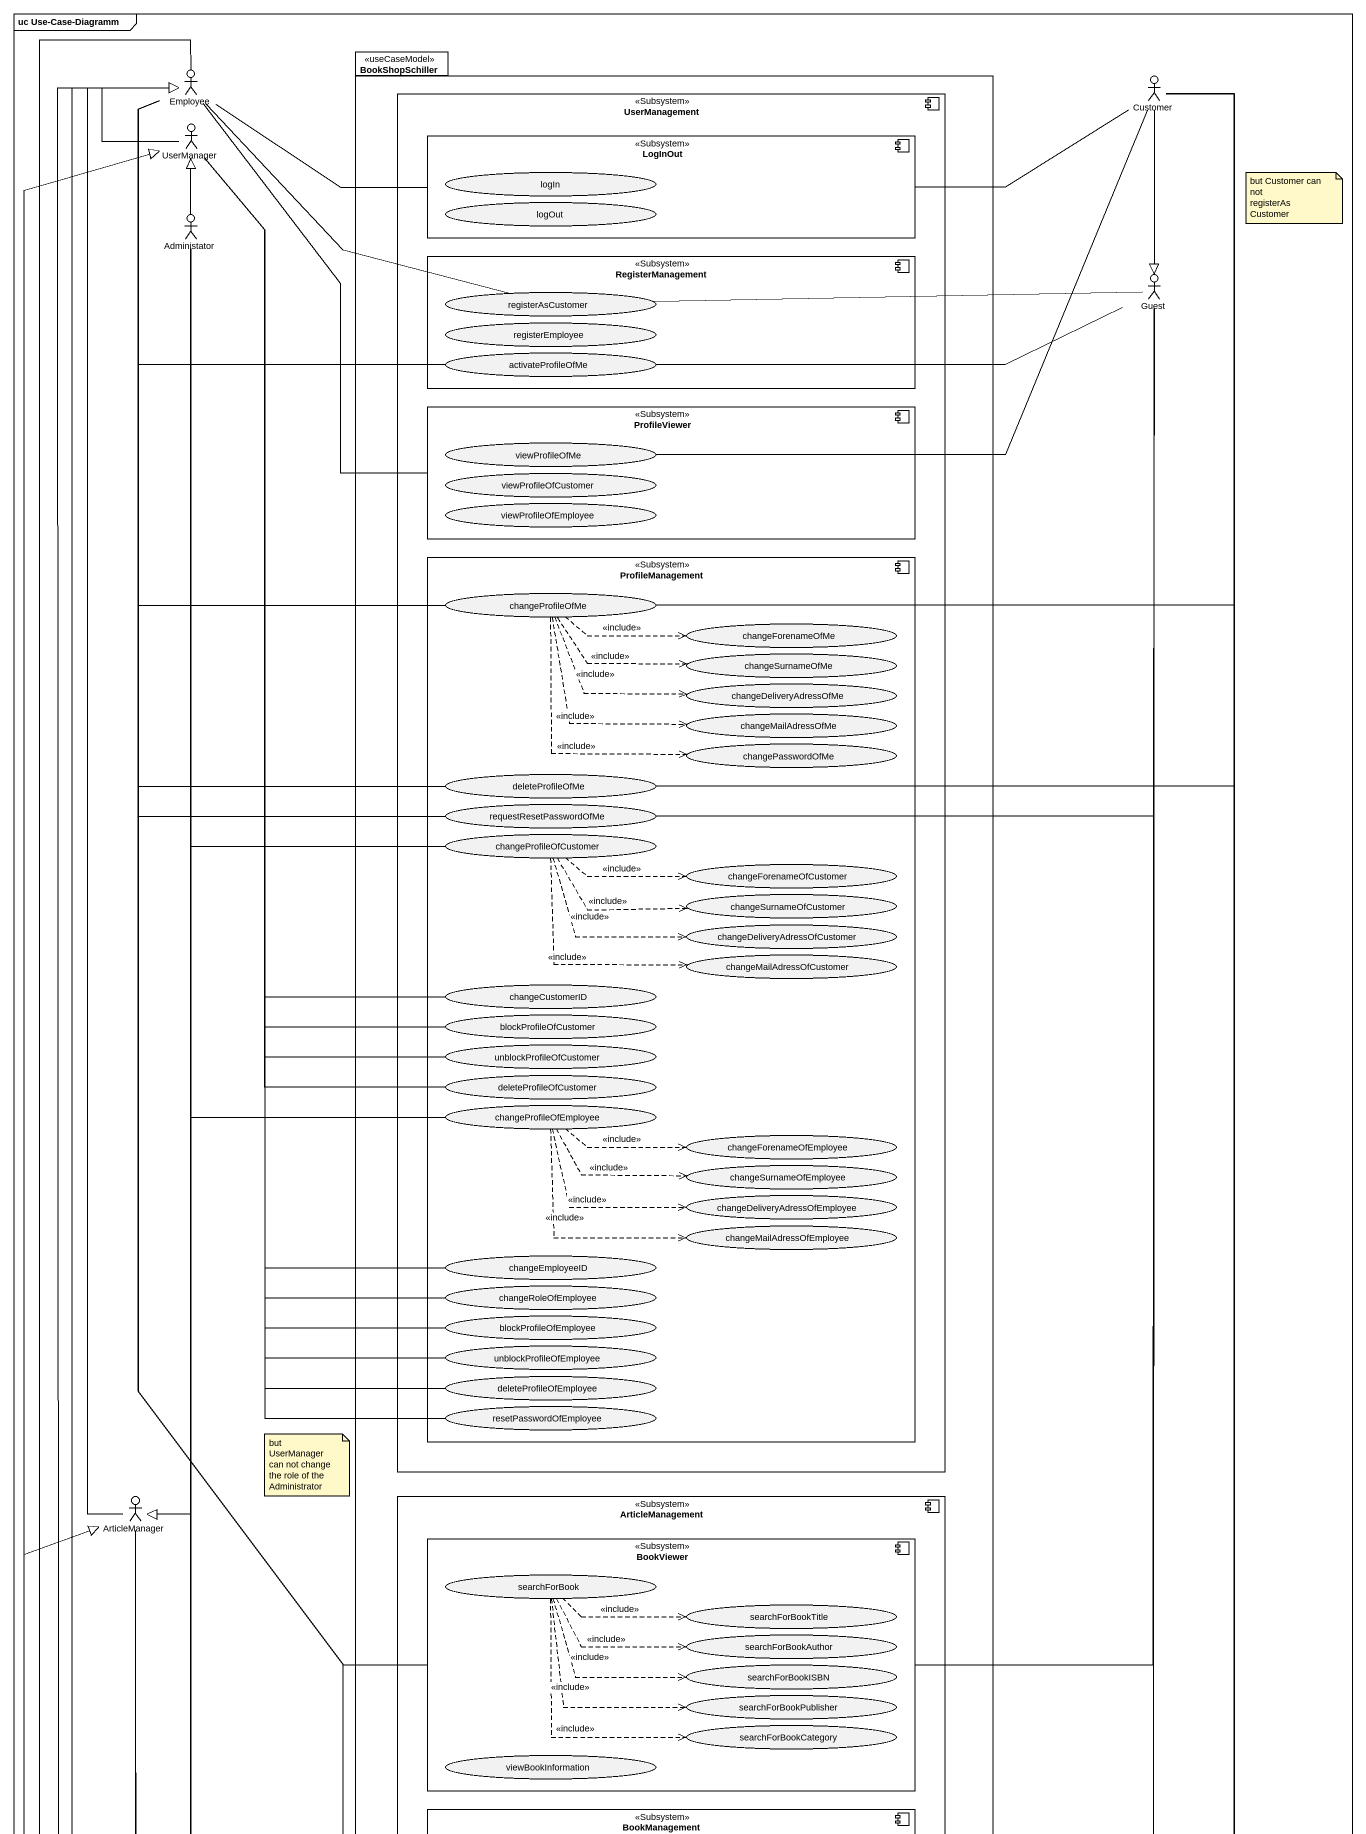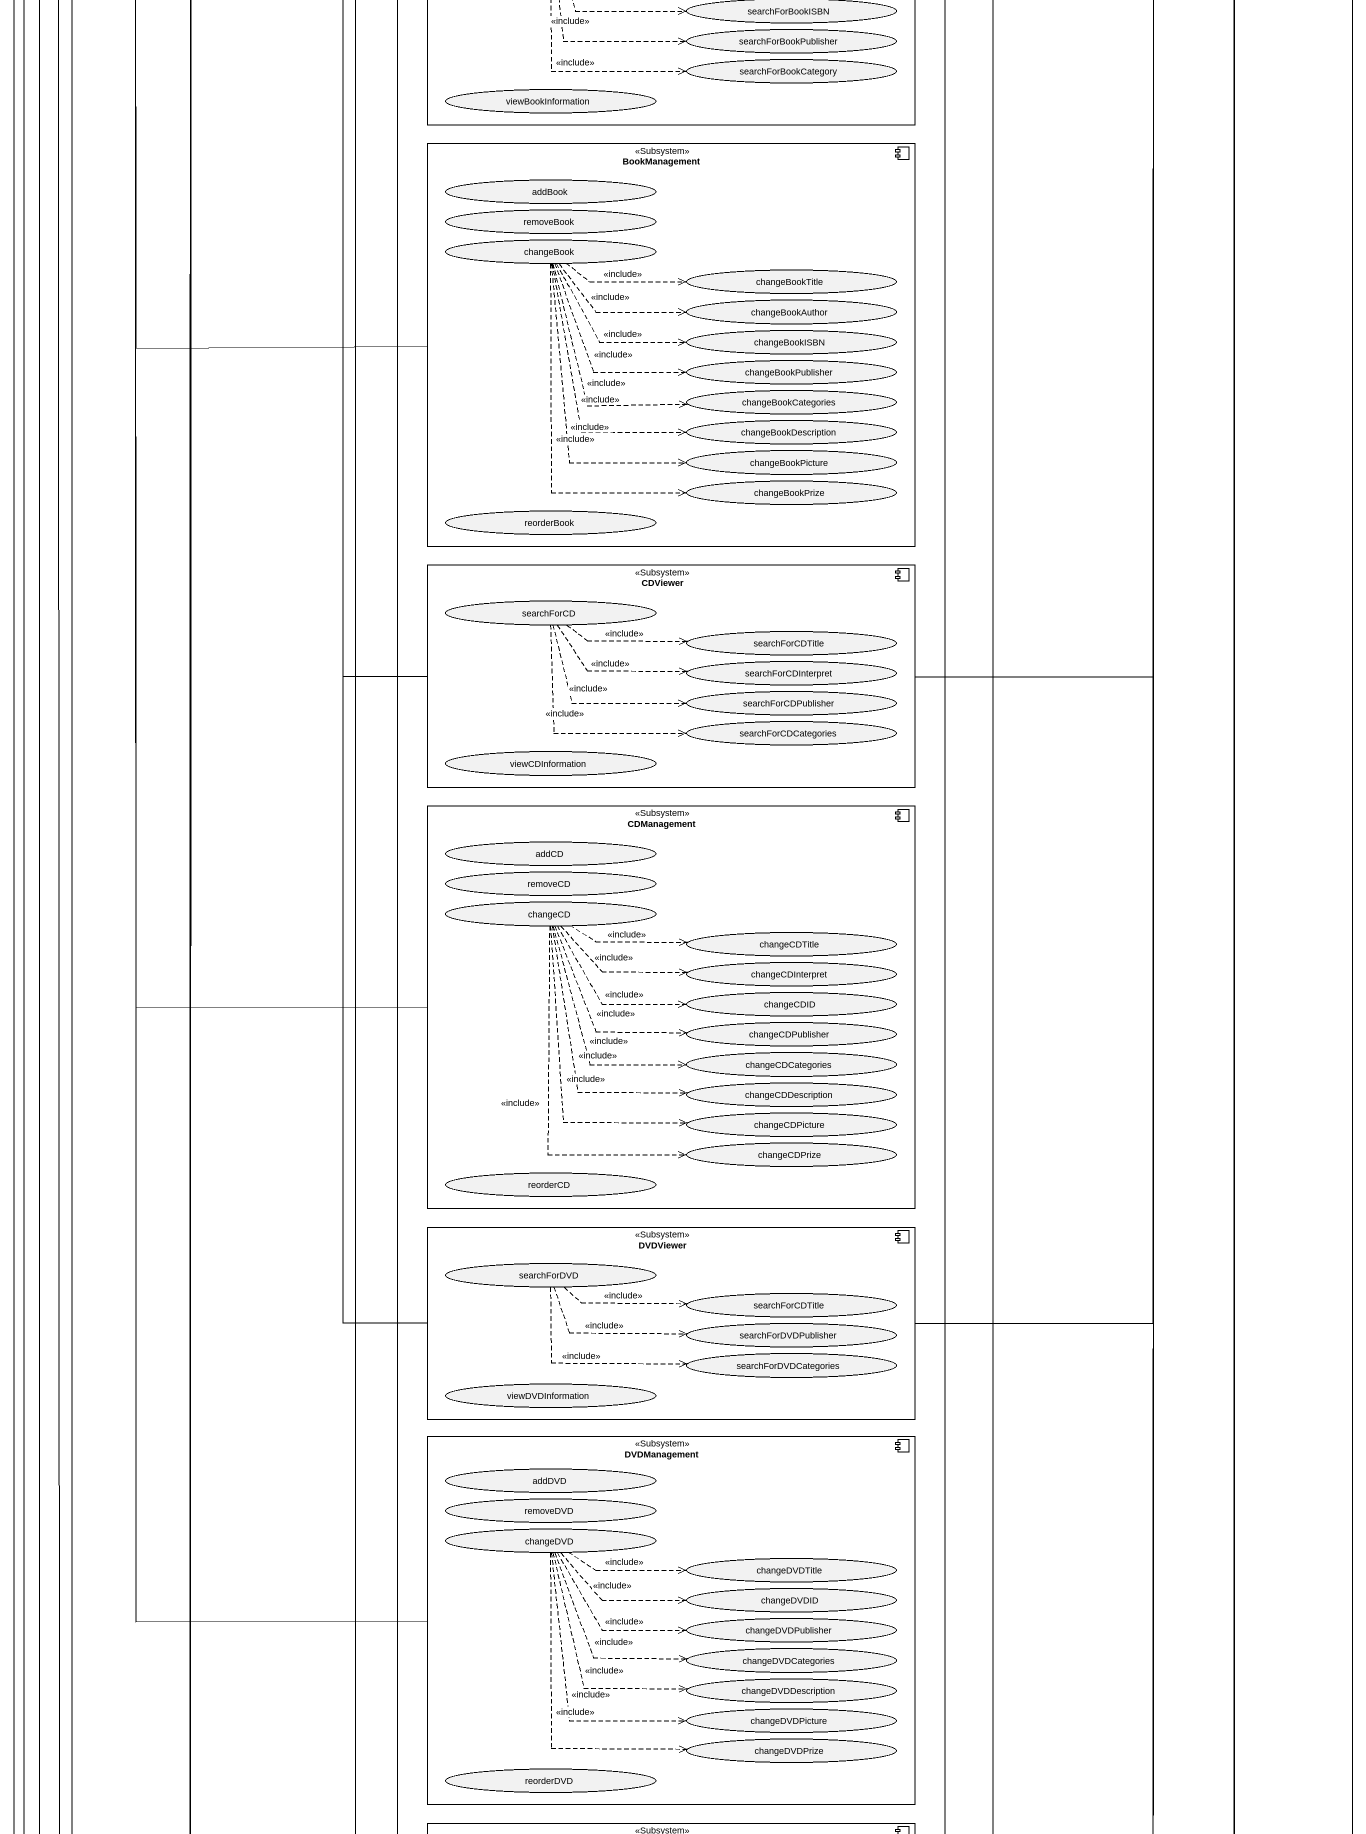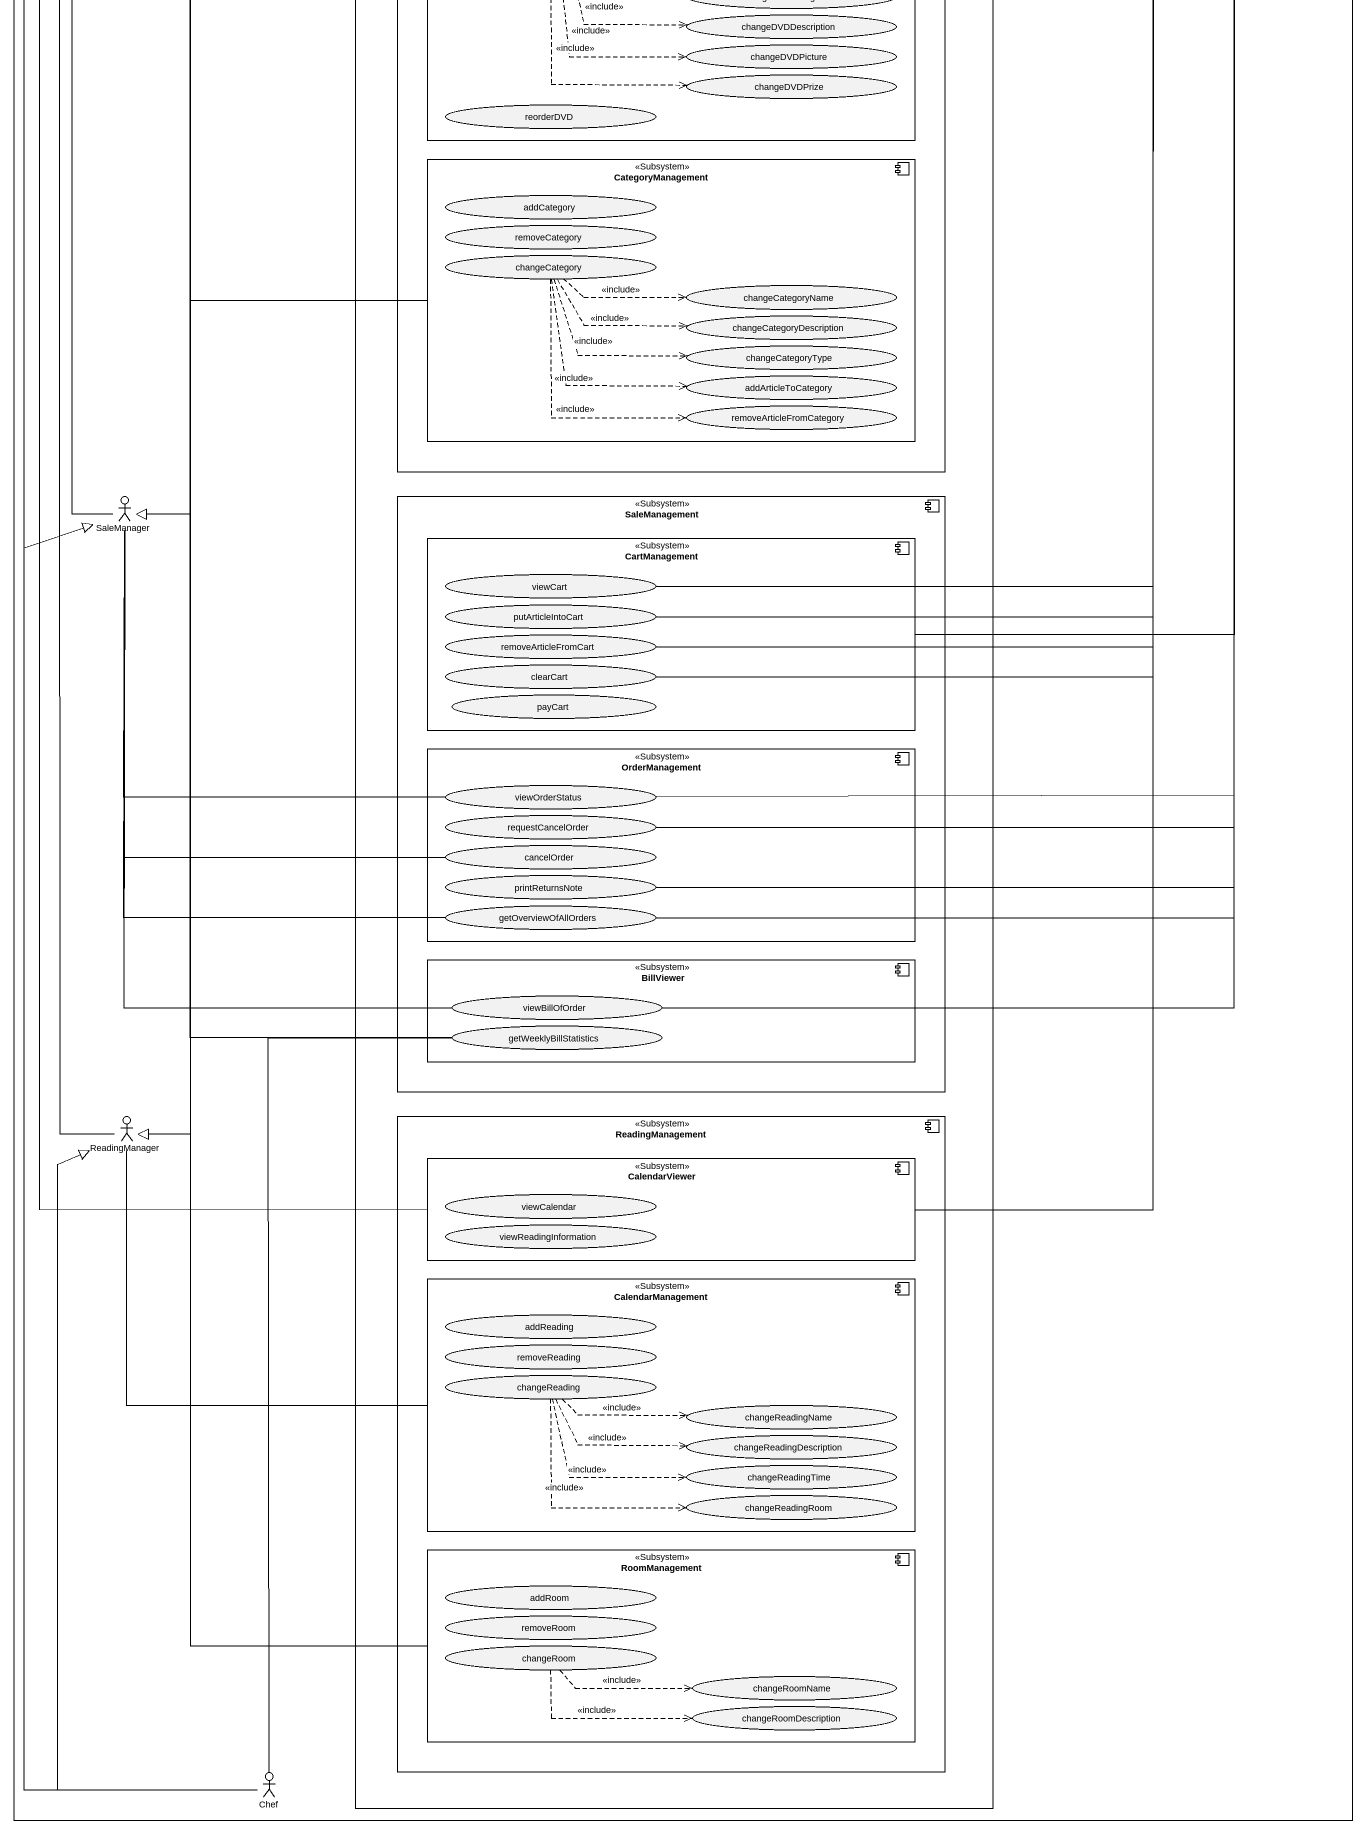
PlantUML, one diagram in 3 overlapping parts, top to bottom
@startuml
mainframe uc Use-Case-Diagramm
actor Employee
package BookShopSchiller <<useCaseModel>> {
  component UserManagement <<Subsystem>> {
    component LogInOut <<Subsystem>> {
      usecase logIn
      usecase logOut
    }
    component RegisterManagement <<Subsystem>> {
      usecase registerAsCustomer
      usecase registerEmployee
      usecase activateProfileOfMe
    }
    component ProfileViewer <<Subsystem>> {
      usecase viewProfileOfMe
      usecase viewProfileOfCustomer
      usecase viewProfileOfEmployee
    }
    component ProfileManagement <<Subsystem>> {
      usecase changeProfileOfMe
      usecase changeForenameOfMe
      usecase changeSurnameOfMe
      usecase changeDeliveryAdressOfMe
      usecase changeMailAdressOfMe
      usecase changePasswordOfMe
      usecase deleteProfileOfMe
      usecase requestResetPasswordOfMe
      usecase changeProfileOfCustomer
      usecase changeForenameOfCustomer
      usecase changeSurnameOfCustomer
      usecase "changeDeliveryAdressOfCustomer" as changeDeliveryAdressOfCustom
      usecase changeMailAdressOfCustomer
      usecase changeCustomerID
      usecase blockProfileOfCustomer
      usecase unblockProfileOfCustomer
      usecase deleteProfileOfCustomer
      usecase changeProfileOfEmployee
      usecase changeForenameOfEmployee
      usecase changeSurnameOfEmployee
      usecase "changeDeliveryAdressOfEmployee" as changeDeliveryAdressOfEmploy
      usecase changeMailAdressOfEmployee
      usecase changeEmployeeID
      usecase changeRoleOfEmployee
      usecase blockProfileOfEmployee
      usecase unblockProfileOfEmployee
      usecase deleteProfileOfEmployee
      usecase resetPasswordOfEmployee
    }
  }
  component ArticleManagement <<Subsystem>> {
    component BookViewer <<Subsystem>> {
      usecase searchForBook
      usecase searchForBookTitle
      usecase searchForBookAuthor
      usecase searchForBookPublisher
      usecase searchForBookISBN
      usecase searchForBookCategory
      usecase viewBookInformation
    }
    component BookManagement <<Subsystem>> {
      usecase addBook
      usecase removeBook
      usecase changeBook
      usecase changeBookTitle
      usecase changeBookAuthor
      usecase changeBookISBN
      usecase changeBookPublisher
      usecase changeBookCategories
      usecase changeBookDescription
      usecase changeBookPicture
      usecase changeBookPrize
      usecase reorderBook
    }
    component CDViewer <<Subsystem>> {
      usecase searchForCD
      usecase searchForCDTitle
      usecase searchForCDInterpret
      usecase searchForCDPublisher
      usecase searchForCDCategories
      usecase viewCDInformation
    }
    component CDManagement <<Subsystem>> {
      usecase addCD
      usecase removeCD
      usecase changeCD
      usecase changeCDTitle
      usecase changeCDInterpret
      usecase changeCDID
      usecase changeCDPublisher
      usecase changeCDCategories
      usecase changeCDDescription
      usecase changeCDPicture
      usecase changeCDPrize
      usecase reorderCD
    }
    component DVDViewer <<Subsystem>> {
      usecase searchForDVD
      usecase "searchForCDTitle" as searchForCDTitle_2
      usecase searchForDVDPublisher
      usecase viewDVDInformation
      usecase searchForDVDCategories
    }
    component DVDManagement <<Subsystem>> {
      usecase addDVD
      usecase removeDVD
      usecase changeDVD
      usecase changeDVDTitle
      usecase changeDVDID
      usecase changeDVDPublisher
      usecase changeDVDCategories
      usecase changeDVDDescription
      usecase changeDVDPicture
      usecase reorderDVD
      usecase changeDVDPrize
    }
    component CategoryManagement <<Subsystem>> {
      usecase addCategory
      usecase removeCategory
      usecase changeCategory
      usecase changeCategoryName
      usecase changeCategoryDescription
      usecase addArticleToCategory
      usecase changeCategoryType
      usecase removeArticleFromCategory
    }
  }
  component SaleManagement <<Subsystem>> {
    component CartManagement <<Subsystem>> {
      usecase viewCart
      usecase putArticleIntoCart
      usecase removeArticleFromCart
      usecase clearCart
      usecase payCart
    }
    component OrderManagement <<Subsystem>> {
      usecase viewOrderStatus
      usecase requestCancelOrder
      usecase cancelOrder
      usecase printReturnsNote
      usecase getOverviewOfAllOrders
    }
    component BillViewer <<Subsystem>> {
      usecase viewBillOfOrder
      usecase getWeeklyBillStatistics
    }
  }
  component ReadingManagement <<Subsystem>> {
    component CalendarViewer <<Subsystem>> {
      usecase viewReadingInformation
      usecase viewCalendar
    }
    component CalendarManagement <<Subsystem>> {
      usecase addReading
      usecase removeReading
      usecase changeReading
      usecase changeReadingName
      usecase changeReadingDescription
      usecase changeReadingTime
      usecase changeReadingRoom
    }
    component RoomManagement <<Subsystem>> {
      usecase addRoom
      usecase removeRoom
      usecase changeRoom
      usecase changeRoomName
      usecase changeRoomDescription
    }
  }
}
actor Customer
actor UserManager
actor Administator
actor Guest
actor ArticleManager
actor SaleManager
actor ReadingManager
actor Chef
Employee -right- LogInOut
Employee -- changeProfileOfMe
Employee -- deleteProfileOfMe
Employee -- requestResetPasswordOfMe
Employee -- BookViewer
Customer -left- LogInOut
Customer --|> Guest
Customer -left- viewProfileOfMe
Customer -- changeProfileOfMe
Customer -- deleteProfileOfMe
Customer -- CartManagement
UserManager -up-|> Employee
UserManager -- changeCustomerID
UserManager -- blockProfileOfCustomer
UserManager -- unblockProfileOfCustomer
UserManager -- changeEmployeeID
UserManager -- changeRoleOfEmployee
UserManager -- blockProfileOfEmployee
UserManager -- unblockProfileOfEmployee
UserManager -- deleteProfileOfEmployee
UserManager -- resetPasswordOfEmployee
Administator -up-|> UserManager
Administator -- changeProfileOfCustomer
Administator -- changeProfileOfEmployee
Administator --|> ArticleManager
Administator --|> SaleManager
Administator --|> ReadingManager
Administator -- RoomManagement
registerAsCustomer -up- Employee
Guest -left- registerAsCustomer
Guest -left- activateProfileOfMe
Guest -- requestResetPasswordOfMe
activateProfileOfMe -up- Employee
ProfileViewer -up- Employee
changeProfileOfMe .right.> changeForenameOfMe : <<include>>
changeProfileOfMe .right.> changeSurnameOfMe : <<include>>
changeProfileOfMe .right.> changeDeliveryAdressOfMe : <<include>>
changeProfileOfMe .right.> changeMailAdressOfMe : <<include>>
changeProfileOfMe ..> changePasswordOfMe : <<include>>
changeProfileOfCustomer .right.> changeForenameOfCustomer : <<include>>
changeProfileOfCustomer .right.> changeSurnameOfCustomer : <<include>>
changeProfileOfCustomer .right.> changeDeliveryAdressOfCustom : <<include>>
changeProfileOfCustomer .right.> changeMailAdressOfCustomer : <<include>>
deleteProfileOfCustomer -up- UserManager
changeProfileOfEmployee .right.> changeForenameOfEmployee : <<include>>
changeProfileOfEmployee .right.> changeSurnameOfEmployee : <<include>>
changeProfileOfEmployee .right.> changeDeliveryAdressOfEmploy : <<include>>
changeProfileOfEmployee .right.> changeMailAdressOfEmployee : <<include>>
ArticleManager -up-|> Employee
ArticleManager -- BookManagement
ArticleManager -- CDManagement
ArticleManager -- DVDManagement
BookViewer -up- Guest
searchForBook .right.> searchForBookTitle : <<include>>
searchForBook .right.> searchForBookAuthor : <<include>>
searchForBook .right.> searchForBookPublisher : <<include>>
searchForBook .right.> searchForBookISBN : <<include>>
searchForBook ..> searchForBookCategory : <<include>>
changeBook .right.> changeBookTitle : <<include>>
changeBook .right.> changeBookAuthor : <<include>>
changeBook .right.> changeBookISBN : <<include>>
changeBook .right.> changeBookPublisher : <<include>>
changeBook ..> changeBookCategories : <<include>>
changeBook ..> changeBookDescription : <<include>>
changeBook ..> changeBookPicture : <<include>>
changeBook ..> changeBookPrize : <<include>>
CDViewer -up- Employee
CDViewer -up- Guest
searchForCD .right.> searchForCDTitle : <<include>>
searchForCD .right.> searchForCDInterpret : <<include>>
searchForCD .right.> searchForCDPublisher : <<include>>
searchForCD .right.> searchForCDCategories : <<include>>
changeCD .right.> changeCDTitle : <<include>>
changeCD .right.> changeCDInterpret : <<include>>
changeCD .right.> changeCDID : <<include>>
changeCD .right.> changeCDPublisher : <<include>>
changeCD ..> changeCDCategories : <<include>>
changeCD ..> changeCDDescription : <<include>>
changeCD ..> changeCDPicture : <<include>>
changeCD ..> changeCDPrize : <<include>>
DVDViewer -up- Employee
DVDViewer -up- Guest
searchForDVD .right.> searchForCDTitle_2 : <<include>>
searchForDVD .right.> searchForDVDPublisher : <<include>>
searchForDVD .right.> searchForDVDCategories : <<include>>
changeDVD .right.> changeDVDTitle : <<include>>
changeDVD .right.> changeDVDID : <<include>>
changeDVD .right.> changeDVDPublisher : <<include>>
changeDVD .right.> changeDVDCategories : <<include>>
changeDVD ..> changeDVDDescription : <<include>>
changeDVD ..> changeDVDPicture : <<include>>
changeDVD ..> changeDVDPrize : <<include>>
CategoryManagement -up- Administator
changeCategory .right.> changeCategoryName : <<include>>
changeCategory .right.> changeCategoryDescription : <<include>>
changeCategory .right.> addArticleToCategory : <<include>>
changeCategory .right.> changeCategoryType : <<include>>
changeCategory ..> removeArticleFromCategory : <<include>>
SaleManager -up-|> Employee
SaleManager -- cancelOrder
SaleManager -- viewBillOfOrder
viewCart -up- Guest
putArticleIntoCart -up- Guest
removeArticleFromCart -up- Guest
clearCart -up- Guest
viewOrderStatus -up- Customer
viewOrderStatus -up- SaleManager
requestCancelOrder -up- Customer
printReturnsNote -up- Customer
getOverviewOfAllOrders -up- Customer
getOverviewOfAllOrders -up- SaleManager
viewBillOfOrder -up- Customer
getWeeklyBillStatistics -up- Administator
ReadingManager -up-|> Employee
ReadingManager -right- CalendarManagement
CalendarViewer -up- Employee
CalendarViewer -up- Guest
changeReading .right.> changeReadingName : <<include>>
changeReading .right.> changeReadingDescription : <<include>>
changeReading .right.> changeReadingTime : <<include>>
changeReading .right.> changeReadingRoom : <<include>>
changeRoom .right.> changeRoomName : <<include>>
changeRoom .right.> changeRoomDescription : <<include>>
Chef -up-|> UserManager
Chef -up-|> ArticleManager
Chef -up-|> SaleManager
Chef -up- getWeeklyBillStatistics
Chef -up-|> ReadingManager
note as N1
  but Customer can not registerAsCustomer
end note
note as N2
  but UserManager can not change the role of the Administrator
end note
@enduml
